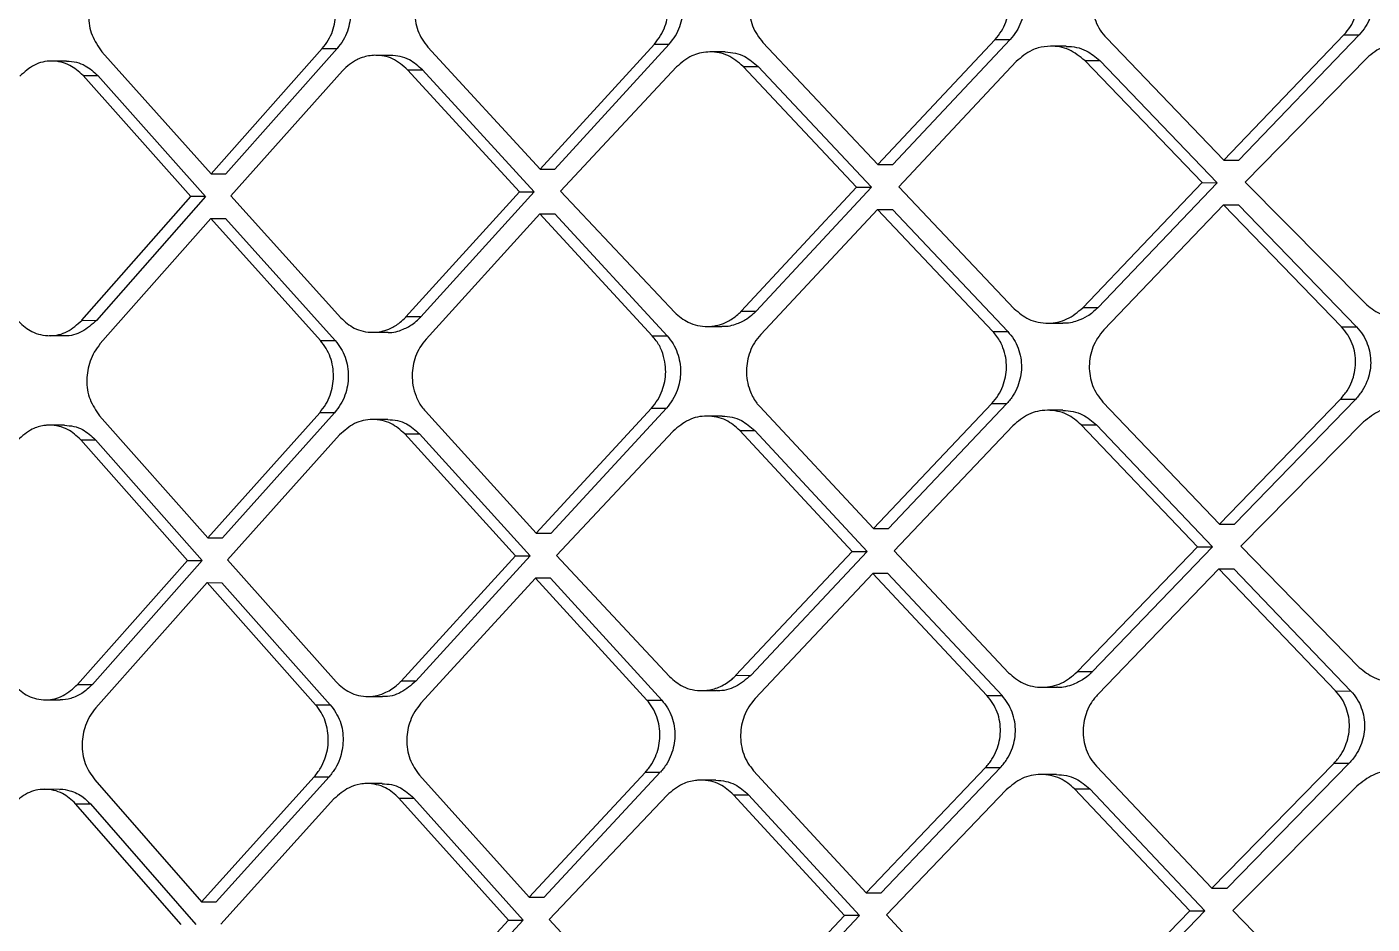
# Model space of a CAD drawing. Extents: x 939 to 1039, y 781 to 934.
# Drawn here: x 1027.331 to 1028.65, y 820.936 to 821.815 of the extents above; entities that cross this region are included whole.
import ezdxf

# ---------------------------------------------------------------- set-up
doc = ezdxf.new("R2010")
doc.units = 0
doc.header["$MEASUREMENT"] = 0
doc.layers.add('1', color=4, linetype='Continuous')

# ---------------------------------------------------------------- blocks, each defined once
blk = doc.blocks.new('Envoy')
at = {"layer": '1', "color": 3, "linetype": 'Continuous', "lineweight": 25}
for p, q in [((89.8505, 22.5102), (89.9683, 22.6329)), ((89.9831, 22.6329), (89.8653, 22.5102)), ((89.9683, 22.6329), (89.9831, 22.6329)), ((88.8575, 22.4968), (88.9665, 22.6195)), ((88.981, 22.6194), (88.8719, 22.4968)), ((88.9665, 22.6195), (88.981, 22.6194)), ((89.0702, 22.6209), (89.1801, 22.5013)), ((89.1801, 22.5013), (89.2922, 22.6239)), ((89.1947, 22.5013), (89.3068, 22.6239)), ((89.2922, 22.6239), (89.3068, 22.6239)), ((89.3986, 22.6254), (89.5112, 22.5058)), ((89.5112, 22.5058), (89.6262, 22.6284)), ((89.6409, 22.6284), (89.5259, 22.5057)), ((89.6262, 22.6284), (89.6409, 22.6284)), ((89.696, 22.6218), (89.6813, 22.6218)), ((89.7353, 22.6299), (89.8505, 22.5102)), ((88.7159, 22.6072), (88.7015, 22.6072)), ((88.7504, 22.6164), (88.8575, 22.4968)), ((89.0334, 22.6128), (89.0189, 22.6128)), ((89.3616, 22.6161), (89.347, 22.6162)), ((89.647, 22.6067), (89.5317, 22.484)), ((89.7142, 22.6076), (89.7289, 22.6076)), ((89.8292, 22.488), (89.7142, 22.6076)), ((89.7289, 22.6076), (89.844, 22.4879)), ((89.9909, 22.6104), (89.8715, 22.4885)), ((88.8377, 22.4745), (88.732, 22.593)), ((88.732, 22.593), (88.7464, 22.593)), ((88.7464, 22.593), (88.8522, 22.4745)), ((88.9863, 22.5977), (88.877, 22.4751)), ((89.0502, 22.5986), (89.0647, 22.5986)), ((89.1598, 22.479), (89.0502, 22.5986)), ((89.1744, 22.479), (89.0647, 22.5986)), ((89.3139, 22.6014), (89.2001, 22.4796)), ((89.3791, 22.602), (89.3938, 22.6019)), ((89.4904, 22.4835), (89.3791, 22.602)), ((89.3938, 22.6019), (89.5051, 22.4835)), ((89.1801, 22.5013), (89.1947, 22.5013)), ((89.5112, 22.5058), (89.5259, 22.5057)), ((89.8505, 22.5102), (89.8653, 22.5102)), ((88.8575, 22.4968), (88.8719, 22.4968)), ((89.7122, 22.3653), (89.8292, 22.488)), ((89.844, 22.4879), (89.7269, 22.3653)), ((89.8292, 22.488), (89.844, 22.4879)), ((89.8715, 22.4885), (89.9889, 22.3697)), ((88.7307, 22.3531), (88.8377, 22.4745)), ((88.8522, 22.4745), (88.7452, 22.353)), ((88.8522, 22.4745), (88.8377, 22.4745)), ((88.877, 22.4751), (88.9847, 22.3555)), ((89.0486, 22.3564), (89.1598, 22.479)), ((89.0631, 22.3563), (89.1744, 22.479)), ((89.1598, 22.479), (89.1744, 22.479)), ((89.2001, 22.4796), (89.3121, 22.3608)), ((89.3773, 22.362), (89.4904, 22.4835)), ((89.5051, 22.4835), (89.3919, 22.362)), ((89.4904, 22.4835), (89.5051, 22.4835)), ((89.5317, 22.484), (89.645, 22.3644)), ((89.5109, 22.4618), (89.3964, 22.3391)), ((89.6239, 22.3422), (89.5109, 22.4618)), ((89.5109, 22.4618), (89.5256, 22.4618)), ((89.5256, 22.4618), (89.6386, 22.3421)), ((89.8502, 22.4662), (89.7329, 22.3436)), ((89.9659, 22.3466), (89.8502, 22.4662)), ((89.8502, 22.4662), (89.865, 22.4662)), ((89.865, 22.4662), (89.9807, 22.3466)), ((88.8572, 22.4528), (88.7489, 22.3302)), ((88.9647, 22.3332), (88.8572, 22.4528)), ((88.8572, 22.4528), (88.8717, 22.4528)), ((88.8717, 22.4528), (88.9792, 22.3332)), ((89.1798, 22.4573), (89.0683, 22.3346)), ((89.2901, 22.3377), (89.1798, 22.4573)), ((89.1798, 22.4573), (89.1944, 22.4573)), ((89.1944, 22.4573), (89.3047, 22.3377)), ((89.0631, 22.3563), (89.0486, 22.3564)), ((89.3773, 22.362), (89.3919, 22.362)), ((89.7269, 22.3653), (89.7122, 22.3653)), ((88.7307, 22.3531), (88.7452, 22.353)), ((89.3437, 22.3469), (89.3583, 22.3469)), ((89.6777, 22.3502), (89.6925, 22.3502)), ((89.9659, 22.3466), (89.9807, 22.3466)), ((88.6989, 22.338), (88.7133, 22.338)), ((88.9647, 22.3332), (88.9792, 22.3332)), ((89.0159, 22.3413), (89.0304, 22.3413)), ((89.2901, 22.3377), (89.3047, 22.3377)), ((89.6239, 22.3422), (89.6386, 22.3421)), ((89.0676, 22.2639), (89.1763, 22.1443)), ((89.1763, 22.1443), (89.2893, 22.267)), ((89.3039, 22.267), (89.1909, 22.1443)), ((89.2893, 22.267), (89.3039, 22.267)), ((89.3956, 22.2684), (89.5071, 22.1488)), ((89.5071, 22.1488), (89.623, 22.2715)), ((89.6377, 22.2714), (89.5218, 22.1488)), ((89.623, 22.2715), (89.6377, 22.2714)), ((89.6927, 22.2648), (89.678, 22.2648)), ((89.732, 22.2729), (89.8462, 22.1533)), ((89.8462, 22.1533), (89.965, 22.2759)), ((89.9798, 22.2759), (89.861, 22.1533)), ((89.965, 22.2759), (89.9798, 22.2759)), ((88.7138, 22.2502), (88.6993, 22.2502)), ((88.7482, 22.2595), (88.8542, 22.1398)), ((88.8542, 22.1398), (88.964, 22.2625)), ((88.9785, 22.2625), (88.8687, 22.1398)), ((88.9785, 22.2625), (88.964, 22.2625)), ((89.0307, 22.2558), (89.0162, 22.2559)), ((89.3586, 22.2592), (89.3439, 22.2592)), ((89.7107, 22.2506), (89.7255, 22.2506)), ((89.8247, 22.131), (89.7107, 22.2506)), ((89.7255, 22.2506), (89.8395, 22.131)), ((89.9874, 22.2534), (89.867, 22.1316)), ((88.9835, 22.2408), (88.8735, 22.1181)), ((89.1559, 22.1221), (89.0474, 22.2417)), ((89.0474, 22.2417), (89.0619, 22.2416)), ((89.0619, 22.2416), (89.1704, 22.122)), ((89.3107, 22.2445), (89.1961, 22.1226)), ((89.3759, 22.245), (89.3906, 22.245)), ((89.4861, 22.1265), (89.3759, 22.245)), ((89.3906, 22.245), (89.5008, 22.1265)), ((89.6436, 22.2497), (89.5274, 22.1271)), ((88.8343, 22.1176), (88.7297, 22.236)), ((88.7441, 22.236), (88.8488, 22.1176)), ((89.5071, 22.1488), (89.5218, 22.1488)), ((89.8462, 22.1533), (89.861, 22.1533)), ((88.8542, 22.1398), (88.8687, 22.1398)), ((89.867, 22.1315), (89.9833, 22.0128)), ((88.8735, 22.1181), (88.9801, 21.9985)), ((89.0438, 21.9994), (89.1559, 22.1221)), ((89.1704, 22.122), (89.0584, 21.9994)), ((89.1559, 22.1221), (89.1704, 22.122)), ((89.1961, 22.1226), (89.3069, 22.0038)), ((89.3721, 22.0051), (89.4861, 22.1265)), ((89.5008, 22.1265), (89.3867, 22.005)), ((89.4861, 22.1265), (89.5007, 22.1265)), ((89.5274, 22.1271), (89.6395, 22.0075)), ((89.7067, 22.0084), (89.8247, 22.131)), ((89.8395, 22.131), (89.7214, 22.0083)), ((89.8247, 22.131), (89.8395, 22.131)), ((88.7266, 21.9961), (88.8343, 22.1176)), ((88.8488, 22.1176), (88.7411, 21.9961)), ((88.8343, 22.1176), (88.8488, 22.1176)), ((89.8455, 22.1093), (89.7272, 21.9866)), ((89.9601, 21.9897), (89.8455, 22.1093)), ((89.8455, 22.1093), (89.8603, 22.1093)), ((89.8603, 22.1093), (89.975, 21.9896)), ((88.8536, 22.0959), (88.7446, 21.9732)), ((88.9599, 21.9762), (88.8536, 22.0959)), ((88.8536, 22.0959), (88.8681, 22.0958)), ((88.8681, 22.0958), (88.9744, 21.9762)), ((89.1756, 22.1003), (89.0633, 21.9777)), ((89.2848, 21.9807), (89.1756, 22.1003)), ((89.1902, 22.1003), (89.1756, 22.1003)), ((89.1902, 22.1003), (89.2994, 21.9807)), ((89.5064, 22.1048), (89.391, 21.9822)), ((89.6182, 21.9852), (89.5064, 22.1048)), ((89.521, 22.1048), (89.5064, 22.1048)), ((89.633, 21.9852), (89.521, 22.1048)), ((89.0584, 21.9994), (89.0438, 21.9994)), ((89.3721, 22.0051), (89.3867, 22.005)), ((89.7214, 22.0083), (89.7067, 22.0084)), ((88.7266, 21.9961), (88.7411, 21.9961)), ((89.3384, 21.99), (89.353, 21.99)), ((89.6721, 21.9933), (89.6869, 21.9933)), ((89.9601, 21.9897), (89.9749, 21.9896)), ((88.6948, 21.981), (88.7094, 21.981)), ((88.9599, 21.9762), (88.9744, 21.9762)), ((89.011, 21.9843), (89.0256, 21.9843)), ((89.2848, 21.9807), (89.2993, 21.9807)), ((89.6182, 21.9852), (89.6329, 21.9852)), ((89.1695, 21.7874), (89.2833, 21.91)), ((89.2979, 21.91), (89.1841, 21.7874)), ((89.2834, 21.91), (89.2979, 21.91)), ((89.3895, 21.9115), (89.4999, 21.7919)), ((89.4999, 21.7919), (89.6168, 21.9145)), ((89.5145, 21.7918), (89.6315, 21.9145)), ((89.6168, 21.9145), (89.6315, 21.9145)), ((89.6863, 21.9078), (89.6716, 21.9079)), ((89.7257, 21.9159), (89.8388, 21.7963)), ((89.8388, 21.7963), (89.9586, 21.919)), ((89.9734, 21.9189), (89.8536, 21.7963)), ((89.9586, 21.919), (89.9734, 21.9189)), ((88.7434, 21.9025), (88.8481, 21.7829)), ((88.8481, 21.7829), (88.9586, 21.9055)), ((88.9732, 21.9055), (88.8626, 21.7829)), ((88.9586, 21.9055), (88.9731, 21.9055)), ((89.0252, 21.8989), (89.0107, 21.8989)), ((89.062, 21.907), (89.1695, 21.7874)), ((89.3525, 21.9022), (89.3379, 21.9022)), ((89.9809, 21.8964), (89.8594, 21.7746)), ((88.7089, 21.8932), (88.6946, 21.8933)), ((88.978, 21.8838), (88.8672, 21.7612)), ((89.149, 21.7651), (89.0417, 21.8847)), ((89.0417, 21.8847), (89.0562, 21.8847)), ((89.0562, 21.8847), (89.1635, 21.7651)), ((89.3046, 21.8875), (89.1891, 21.7657)), ((89.4787, 21.7696), (89.3697, 21.888)), ((89.3697, 21.888), (89.3843, 21.888)), ((89.3843, 21.888), (89.4934, 21.7696)), ((89.6371, 21.8928), (89.5199, 21.7701)), ((89.7042, 21.8937), (89.719, 21.8936)), ((89.8171, 21.774), (89.7042, 21.8937)), ((89.719, 21.8936), (89.8319, 21.774)), ((88.8282, 21.7606), (88.7247, 21.8791)), ((88.7247, 21.8791), (88.7392, 21.8791)), ((88.7392, 21.879), (88.8426, 21.7606)), ((89.4999, 21.7919), (89.5145, 21.7918)), ((89.8388, 21.7963), (89.8536, 21.7963)), ((88.8481, 21.7829), (88.8626, 21.7829)), ((89.1695, 21.7874), (89.1841, 21.7874)), ((89.0361, 21.6425), (89.149, 21.7651)), ((89.1635, 21.7651), (89.0507, 21.6424)), ((89.149, 21.7651), (89.1635, 21.7651)), ((89.1891, 21.7657), (89.2987, 21.6469)), ((89.3638, 21.6481), (89.4787, 21.7696)), ((89.4934, 21.7696), (89.3784, 21.6481)), ((89.4934, 21.7696), (89.4787, 21.7696)), ((89.5199, 21.7701), (89.6309, 21.6505)), ((89.698, 21.6514), (89.8171, 21.774)), ((89.8319, 21.774), (89.7128, 21.6514)), ((89.8171, 21.774), (89.8319, 21.774)), ((89.8594, 21.7746), (89.9747, 21.6558))]:
    blk.add_line(p, q, dxfattribs=at)
for points, knots in [([(89.6262, 22.6284), (89.6284, 22.631), (89.6327, 22.6362), (89.6383, 22.6479), (89.6414, 22.664), (89.6385, 22.68), (89.6328, 22.6917), (89.6286, 22.6966), (89.6265, 22.6991)], [0, 0, 0, 0, 0.133331, 0.261128, 0.499816, 0.743127, 0.869919, 1, 1, 1, 1]), ([(89.6412, 22.6991), (89.6433, 22.6966), (89.6475, 22.6916), (89.6532, 22.68), (89.6562, 22.6639), (89.6531, 22.6479), (89.6474, 22.6361), (89.6431, 22.631), (89.6409, 22.6284)], [0, 0, 0, 0, 0.130255, 0.257159, 0.500656, 0.739231, 0.866904, 1, 1, 1, 1]), ([(89.7355, 22.7006), (89.7334, 22.698), (89.7291, 22.6929), (89.7234, 22.6811), (89.7202, 22.665), (89.7232, 22.6489), (89.7289, 22.6373), (89.7331, 22.6323), (89.7353, 22.6298)], [0, 0, 0, 0, 0.132167, 0.259546, 0.499639, 0.744286, 0.870781, 1, 1, 1, 1]), ([(89.9683, 22.6329), (89.9705, 22.6355), (89.9748, 22.6406), (89.9806, 22.6523), (89.9838, 22.6684), (89.9808, 22.6845), (89.975, 22.6961), (89.9707, 22.7011), (89.9685, 22.7036)], [0, 0, 0, 0, 0.133259, 0.260992, 0.499753, 0.742687, 0.869574, 1, 1, 1, 1]), ([(89.9834, 22.7036), (89.9856, 22.7011), (89.9899, 22.6961), (89.9956, 22.6844), (89.9987, 22.6684), (89.9955, 22.6523), (89.9897, 22.6406), (89.9853, 22.6355), (89.9831, 22.6329)], [0, 0, 0, 0, 0.130428, 0.257319, 0.500256, 0.738993, 0.866734, 1, 1, 1, 1]), ([(88.7505, 22.6871), (88.7485, 22.6845), (88.7445, 22.6794), (88.7393, 22.6676), (88.7365, 22.6515), (88.7396, 22.6318), (88.7468, 22.6216), (88.7504, 22.6164)], [0, 0, 0, 0, 0.132203, 0.25984, 0.500592, 0.748037, 1, 1, 1, 1]), ([(88.9665, 22.6195), (88.9686, 22.6221), (88.9727, 22.6273), (88.9781, 22.6391), (88.9809, 22.6551), (88.9781, 22.6711), (88.9727, 22.6827), (88.9687, 22.6877), (88.9667, 22.6902)], [0, 0, 0, 0, 0.134119, 0.262253, 0.499978, 0.743956, 0.870576, 1, 1, 1, 1]), ([(88.9812, 22.6902), (88.9832, 22.6877), (88.9872, 22.6827), (88.9926, 22.6711), (88.9955, 22.6551), (88.9926, 22.6391), (88.9872, 22.6273), (88.9831, 22.6221), (88.981, 22.6194)], [0, 0, 0, 0, 0.129011, 0.255424, 0.49968, 0.737474, 0.86573, 1, 1, 1, 1]), ([(89.0704, 22.6916), (89.0684, 22.689), (89.0643, 22.6839), (89.0589, 22.6721), (89.0559, 22.656), (89.0588, 22.6399), (89.0642, 22.6283), (89.0682, 22.6234), (89.0702, 22.6209)], [0, 0, 0, 0, 0.132007, 0.259465, 0.499862, 0.745886, 0.872008, 1, 1, 1, 1]), ([(89.2922, 22.6239), (89.2943, 22.6266), (89.2985, 22.6317), (89.304, 22.6435), (89.307, 22.6596), (89.3041, 22.6756), (89.2986, 22.6872), (89.2945, 22.6921), (89.2924, 22.6947)], [0, 0, 0, 0, 0.133565, 0.261512, 0.499888, 0.743571, 0.870272, 1, 1, 1, 1]), ([(89.3068, 22.6239), (89.3089, 22.6265), (89.3131, 22.6317), (89.3187, 22.6435), (89.3216, 22.6597), (89.3187, 22.6757), (89.3132, 22.6873), (89.3091, 22.6922), (89.307, 22.6946)], [0, 0, 0, 0, 0.133297, 0.261513, 0.502009, 0.745921, 0.871749, 1, 1, 1, 1]), ([(89.3989, 22.6961), (89.3968, 22.6935), (89.3926, 22.6884), (89.387, 22.6766), (89.384, 22.6605), (89.3869, 22.6444), (89.3925, 22.6328), (89.3966, 22.6279), (89.3986, 22.6254)], [0, 0, 0, 0, 0.132044, 0.25947, 0.49974, 0.745, 0.871334, 1, 1, 1, 1]), ([(89.7142, 22.6076), (89.7092, 22.6116), (89.6994, 22.6197), (89.6826, 22.6226), (89.6703, 22.6208), (89.6585, 22.6166), (89.6519, 22.6109), (89.647, 22.6067)], [0, 0, 0, 0, 0.24963, 0.499879, 0.663673, 0.75066, 1, 1, 1, 1]), ([(89.696, 22.6216), (89.6994, 22.6215), (89.7061, 22.6211), (89.7178, 22.617), (89.7247, 22.6112), (89.7289, 22.6076)], [0, 0, 0, 0, 0.280742, 0.55549, 1, 1, 1, 1]), ([(90.0594, 22.6109), (90.0544, 22.6149), (90.0443, 22.623), (90.0273, 22.6259), (90.0148, 22.6241), (90.0028, 22.6201), (89.996, 22.6145), (89.9909, 22.6103)], [0, 0, 0, 0, 0.249516, 0.500001, 0.661746, 0.750853, 1, 1, 1, 1]), ([(88.732, 22.593), (88.7278, 22.5968), (88.7214, 22.6026), (88.7104, 22.6065), (88.6986, 22.6079), (88.6837, 22.6047), (88.6746, 22.5965), (88.6701, 22.5924)], [0, 0, 0, 0, 0.230632, 0.360884, 0.500817, 0.750269, 1, 1, 1, 1]), ([(88.7159, 22.6071), (88.7191, 22.6069), (88.7254, 22.6065), (88.7362, 22.6023), (88.7425, 22.5966), (88.7464, 22.593)], [0, 0, 0, 0, 0.286715, 0.554863, 1, 1, 1, 1]), ([(89.0502, 22.5986), (89.0455, 22.6027), (89.0362, 22.6108), (89.0198, 22.6137), (89.0083, 22.6118), (89.0027, 22.6096), (88.9957, 22.6063), (88.9909, 22.602), (88.9863, 22.5977)], [0, 0, 0, 0, 0.249796, 0.499681, 0.679358, 0.742778, 0.750251, 1, 1, 1, 1]), ([(89.0647, 22.5986), (89.0607, 22.6022), (89.0541, 22.608), (89.043, 22.6121), (89.0366, 22.6125), (89.0334, 22.6127)], [0, 0, 0, 0, 0.447219, 0.717779, 1, 1, 1, 1]), ([(89.3791, 22.602), (89.3744, 22.606), (89.3648, 22.614), (89.3471, 22.6172), (89.3351, 22.6149), (89.3239, 22.6102), (89.3186, 22.6056), (89.3139, 22.6014)], [0, 0, 0, 0, 0.249875, 0.500043, 0.722846, 0.750305, 1, 1, 1, 1]), ([(89.3616, 22.6161), (89.365, 22.6159), (89.3716, 22.6154), (89.3829, 22.6113), (89.3896, 22.6055), (89.3938, 22.6019)], [0, 0, 0, 0, 0.283909, 0.555951, 1, 1, 1, 1]), ([(89.9889, 22.3697), (89.9935, 22.366), (90.0007, 22.3601), (90.0129, 22.3564), (90.0259, 22.3553), (90.0423, 22.3585), (90.0523, 22.3668), (90.0574, 22.3709)], [0, 0, 0, 0, 0.230738, 0.361108, 0.501202, 0.750854, 1, 1, 1, 1]), ([(88.9847, 22.3555), (88.9889, 22.3517), (88.9955, 22.3458), (89.0068, 22.342), (89.0183, 22.3407), (89.0306, 22.3432), (89.0405, 22.3489), (89.0457, 22.3533), (89.0479, 22.3556), (89.0484, 22.3562), (89.0485, 22.3563), (89.0486, 22.3563), (89.0486, 22.3564), (89.0486, 22.3564), (89.0486, 22.3564)], [0, 0, 0, 0, 0.22787, 0.358539, 0.500069, 0.718026, 0.87423, 0.968273, 0.991923, 0.997907, 0.99944, 0.999816, 0.99997, 1, 1, 1, 1]), ([(89.0304, 22.3413), (89.0306, 22.3413), (89.0359, 22.3407), (89.0449, 22.3433), (89.0548, 22.3487), (89.0601, 22.3532), (89.0623, 22.3555), (89.0629, 22.3561), (89.063, 22.3563), (89.0631, 22.3563), (89.0631, 22.3563)], [0, 0, 0, 0, 0.01931, 0.440131, 0.744253, 0.930982, 0.980227, 0.993809, 0.997769, 1, 1, 1, 1]), ([(89.3121, 22.3608), (89.3163, 22.3571), (89.3231, 22.3514), (89.3346, 22.3476), (89.3463, 22.3463), (89.3587, 22.3489), (89.3688, 22.3544), (89.3742, 22.3588), (89.3765, 22.3612), (89.3771, 22.3618), (89.3773, 22.362), (89.3773, 22.362)], [0, 0, 0, 0, 0.225119, 0.356514, 0.500205, 0.71424, 0.869074, 0.964396, 0.989687, 0.998836, 1, 1, 1, 1]), ([(89.3919, 22.362), (89.3909, 22.361), (89.3881, 22.3581), (89.3819, 22.3534), (89.3721, 22.3487), (89.3635, 22.3465), (89.3586, 22.347), (89.3583, 22.347)], [0, 0, 0, 0, 0.1117766, 0.3115698, 0.5992215, 0.9742441, 1, 1, 1, 1]), ([(89.645, 22.3644), (89.6495, 22.3606), (89.6565, 22.3546), (89.6685, 22.3508), (89.6812, 22.3496), (89.6973, 22.3529), (89.7072, 22.3612), (89.7122, 22.3653)], [0, 0, 0, 0, 0.232405, 0.362319, 0.501129, 0.750673, 1, 1, 1, 1]), ([(89.7269, 22.3653), (89.7236, 22.3623), (89.7175, 22.3568), (89.7059, 22.3519), (89.6975, 22.3497), (89.6927, 22.3503), (89.6925, 22.3503)], [0, 0, 0, 0, 0.337145, 0.620263, 0.979375, 1, 1, 1, 1]), ([(88.6689, 22.3518), (88.673, 22.3481), (88.6795, 22.3423), (88.6905, 22.3386), (88.7022, 22.3373), (88.7171, 22.3407), (88.7262, 22.3489), (88.7307, 22.353)], [0, 0, 0, 0, 0.231674, 0.361659, 0.500772, 0.750206, 1, 1, 1, 1]), ([(88.7452, 22.353), (88.7406, 22.349), (88.7315, 22.3409), (88.7195, 22.3374), (88.7136, 22.338), (88.7133, 22.338)], [0, 0, 0, 0, 0.488355, 0.976628, 1, 1, 1, 1]), ([(89.7329, 22.3436), (89.7307, 22.341), (89.7264, 22.3359), (89.7206, 22.3241), (89.7173, 22.308), (89.7202, 22.2919), (89.7258, 22.2803), (89.7299, 22.2754), (89.732, 22.2729)], [0, 0, 0, 0, 0.133176, 0.260918, 0.499508, 0.745456, 0.871683, 1, 1, 1, 1]), ([(89.965, 22.2759), (89.9672, 22.2785), (89.9716, 22.2837), (89.9775, 22.2954), (89.9802, 22.3082), (89.9792, 22.3209), (89.9766, 22.3303), (89.9722, 22.3392), (89.968, 22.3441), (89.9659, 22.3466)], [0, 0, 0, 0, 0.134043, 0.261942, 0.499052, 0.620275, 0.744041, 0.870525, 1, 1, 1, 1]), ([(89.9807, 22.3466), (89.9829, 22.3441), (89.9871, 22.3392), (89.9914, 22.3303), (89.994, 22.3209), (89.995, 22.3082), (89.9924, 22.2954), (89.9865, 22.2836), (89.9821, 22.2785), (89.9798, 22.2759)], [0, 0, 0, 0, 0.12942, 0.255828, 0.379483, 0.500792, 0.737985, 0.865923, 1, 1, 1, 1]), ([(88.7489, 22.3302), (88.7468, 22.3275), (88.7428, 22.3223), (88.7375, 22.3105), (88.7346, 22.2944), (88.7376, 22.2748), (88.7447, 22.2646), (88.7482, 22.2594)], [0, 0, 0, 0, 0.134182, 0.262476, 0.500576, 0.749963, 1, 1, 1, 1]), ([(88.964, 22.2625), (88.9661, 22.2652), (88.9703, 22.2704), (88.9757, 22.2822), (88.9787, 22.2982), (88.9759, 22.3142), (88.9706, 22.3258), (88.9667, 22.3307), (88.9647, 22.3332)], [0, 0, 0, 0, 0.135933, 0.264738, 0.500041, 0.745722, 0.871903, 1, 1, 1, 1]), ([(88.9792, 22.3332), (88.9812, 22.3307), (88.9851, 22.3258), (88.9904, 22.3142), (88.9932, 22.2983), (88.9902, 22.2822), (88.9848, 22.2704), (88.9806, 22.2652), (88.9785, 22.2625)], [0, 0, 0, 0, 0.127562, 0.253436, 0.499383, 0.734672, 0.863702, 1, 1, 1, 1]), ([(89.0683, 22.3346), (89.0662, 22.332), (89.0621, 22.3269), (89.0566, 22.3151), (89.0542, 22.3021), (89.0552, 22.2888), (89.0582, 22.2783), (89.0625, 22.2698), (89.0663, 22.2654), (89.0676, 22.2639)], [0, 0, 0, 0, 0.133342, 0.261111, 0.499204, 0.624869, 0.769797, 0.920439, 1, 1, 1, 1]), ([(89.2893, 22.267), (89.2915, 22.2696), (89.2957, 22.2748), (89.3013, 22.2866), (89.3038, 22.2995), (89.3027, 22.3128), (89.2997, 22.3233), (89.2953, 22.3318), (89.2914, 22.3362), (89.2901, 22.3377)], [0, 0, 0, 0, 0.134848, 0.263177, 0.499666, 0.624614, 0.768991, 0.919276, 1, 1, 1, 1]), ([(89.3047, 22.3377), (89.3067, 22.3352), (89.3108, 22.3303), (89.3162, 22.3186), (89.319, 22.3026), (89.3159, 22.2866), (89.3103, 22.2748), (89.3061, 22.2696), (89.3039, 22.267)], [0, 0, 0, 0, 0.128634, 0.254995, 0.500333, 0.736839, 0.865153, 1, 1, 1, 1]), ([(89.3964, 22.3391), (89.3943, 22.3365), (89.39, 22.3314), (89.3844, 22.3196), (89.3819, 22.3067), (89.3829, 22.2939), (89.3858, 22.2831), (89.39, 22.2752), (89.3938, 22.2702), (89.3952, 22.2689), (89.3956, 22.2684)], [0, 0, 0, 0, 0.133122, 0.260771, 0.499011, 0.624482, 0.749564, 0.924925, 0.974985, 1, 1, 1, 1]), ([(89.623, 22.2715), (89.6252, 22.2741), (89.6296, 22.2792), (89.6353, 22.291), (89.6379, 22.3039), (89.6369, 22.3167), (89.6339, 22.3272), (89.6296, 22.3358), (89.6253, 22.3406), (89.6239, 22.3422)], [0, 0, 0, 0, 0.134342, 0.262447, 0.499522, 0.624241, 0.749539, 0.914813, 1, 1, 1, 1]), ([(89.6386, 22.3421), (89.6407, 22.3396), (89.6449, 22.3347), (89.6504, 22.323), (89.6533, 22.307), (89.65, 22.291), (89.6443, 22.2792), (89.64, 22.2741), (89.6377, 22.2714)], [0, 0, 0, 0, 0.129194, 0.2557306, 0.5005289, 0.7375472, 0.8656567, 1, 1, 1, 1]), ([(89.7107, 22.2506), (89.7063, 22.2544), (89.6993, 22.2604), (89.6873, 22.2642), (89.6745, 22.2655), (89.6584, 22.2622), (89.6485, 22.2539), (89.6436, 22.2497)], [0, 0, 0, 0, 0.230352, 0.360783, 0.501212, 0.750772, 1, 1, 1, 1]), ([(89.6927, 22.2647), (89.6961, 22.2645), (89.7027, 22.2641), (89.7144, 22.2601), (89.7212, 22.2542), (89.7255, 22.2506)], [0, 0, 0, 0, 0.279441, 0.550145, 1, 1, 1, 1]), ([(90.0559, 22.2539), (90.0513, 22.2577), (90.0442, 22.2636), (90.0321, 22.2675), (90.0191, 22.2688), (90.0026, 22.2656), (89.9925, 22.2575), (89.9874, 22.2534)], [0, 0, 0, 0, 0.229364, 0.360134, 0.501375, 0.75097, 1, 1, 1, 1]), ([(88.7297, 22.236), (88.7256, 22.2398), (88.7192, 22.2456), (88.7083, 22.2495), (88.7015, 22.2503), (88.6966, 22.2502), (88.6909, 22.2496), (88.6802, 22.2465), (88.6725, 22.2396), (88.6679, 22.2355)], [0, 0, 0, 0, 0.227812, 0.35859, 0.500294, 0.526704, 0.577268, 0.750521, 1, 1, 1, 1]), ([(88.7138, 22.2502), (88.7169, 22.2499), (88.723, 22.2495), (88.7338, 22.2455), (88.7401, 22.2397), (88.7441, 22.236)], [0, 0, 0, 0, 0.2799, 0.544005, 1, 1, 1, 1]), ([(89.0474, 22.2417), (89.0431, 22.2455), (89.0364, 22.2514), (89.0251, 22.2552), (89.013, 22.2565), (88.9976, 22.2532), (88.9882, 22.2449), (88.9835, 22.2408)], [0, 0, 0, 0, 0.232973, 0.362679, 0.500935, 0.750352, 1, 1, 1, 1]), ([(89.0307, 22.2558), (89.0339, 22.2556), (89.0402, 22.2552), (89.0513, 22.2512), (89.0578, 22.2453), (89.0619, 22.2416)], [0, 0, 0, 0, 0.27575, 0.544166, 1, 1, 1, 1]), ([(89.3759, 22.245), (89.3716, 22.2488), (89.3648, 22.2547), (89.3532, 22.2585), (89.3408, 22.2598), (89.3252, 22.2567), (89.3155, 22.2485), (89.3107, 22.2445)], [0, 0, 0, 0, 0.231812, 0.361846, 0.501088, 0.750533, 1, 1, 1, 1]), ([(89.3586, 22.2591), (89.3619, 22.2589), (89.3684, 22.2585), (89.3797, 22.2544), (89.3864, 22.2486), (89.3906, 22.245)], [0, 0, 0, 0, 0.281403, 0.549284, 1, 1, 1, 1]), ([(88.7297, 22.236), (88.7324, 22.236), (88.7372, 22.236), (88.742, 22.236), (88.7441, 22.236)], [0, 0, 0, 0, 0.5599817, 1, 1, 1, 1]), ([(89.1763, 22.1443), (89.179, 22.1443), (89.1839, 22.1443), (89.1887, 22.1443), (89.1909, 22.1443)], [0, 0, 0, 0, 0.559983, 1, 1, 1, 1]), ([(89.9833, 22.0128), (89.988, 22.009), (89.9952, 22.0031), (90.0073, 21.9995), (90.0203, 21.9983), (90.0366, 22.0016), (90.0468, 22.0099), (90.0518, 22.014)], [0, 0, 0, 0, 0.232791, 0.362696, 0.501404, 0.750848, 1, 1, 1, 1]), ([(88.9801, 21.9985), (88.9843, 21.9947), (88.9909, 21.9888), (89.0022, 21.985), (89.0143, 21.9836), (89.0279, 21.9868), (89.0378, 21.9935), (89.0423, 21.9978), (89.0435, 21.999), (89.0438, 21.9994), (89.0438, 21.9994)], [0, 0, 0, 0, 0.231762, 0.361592, 0.500461, 0.749318, 0.93256, 0.980826, 0.997939, 1, 1, 1, 1]), ([(89.0584, 21.9994), (89.0536, 21.9953), (89.0442, 21.9872), (89.0318, 21.9837), (89.0258, 21.9844), (89.0256, 21.9844)], [0, 0, 0, 0, 0.490405, 0.980384, 1, 1, 1, 1]), ([(89.3069, 22.0038), (89.3112, 22.0001), (89.3179, 21.9943), (89.3295, 21.9906), (89.3366, 21.9899), (89.3419, 21.9901), (89.3479, 21.9907), (89.3573, 21.9936), (89.3661, 21.9993), (89.3708, 22.0036), (89.372, 22.0049), (89.3721, 22.0051)], [0, 0, 0, 0, 0.22848, 0.358995, 0.500083, 0.526984, 0.577613, 0.749734, 0.93003, 0.992892, 1, 1, 1, 1]), ([(89.3867, 22.005), (89.3819, 22.001), (89.3722, 21.9929), (89.3596, 21.9894), (89.3533, 21.99), (89.353, 21.9901)], [0, 0, 0, 0, 0.487292, 0.974365, 1, 1, 1, 1]), ([(89.6395, 22.0075), (89.644, 22.0036), (89.6511, 21.9976), (89.663, 21.9939), (89.6757, 21.9927), (89.6917, 21.9959), (89.7017, 22.0042), (89.7067, 22.0084)], [0, 0, 0, 0, 0.234657, 0.364002, 0.501251, 0.750643, 1, 1, 1, 1]), ([(89.7214, 22.0083), (89.7212, 22.0081), (89.7204, 22.0073), (89.7178, 22.0048), (89.7121, 22.0004), (89.7018, 21.9952), (89.6925, 21.9927), (89.6871, 21.9933), (89.6869, 21.9933)], [0, 0, 0, 0, 0.02741, 0.081966, 0.272569, 0.571506, 0.978134, 1, 1, 1, 1]), ([(88.665, 21.9949), (88.6691, 21.9911), (88.6756, 21.9852), (88.6866, 21.9816), (88.6982, 21.9804), (88.713, 21.9837), (88.7221, 21.992), (88.7266, 21.9961)], [0, 0, 0, 0, 0.235643, 0.36463, 0.500765, 0.750149, 1, 1, 1, 1]), ([(88.7411, 21.9961), (88.7378, 21.9929), (88.7314, 21.9867), (88.7204, 21.9823), (88.713, 21.9806), (88.7095, 21.981), (88.7094, 21.981)], [0, 0, 0, 0, 0.365231, 0.695951, 0.99215, 1, 1, 1, 1]), ([(89.7272, 21.9866), (89.7249, 21.984), (89.7205, 21.9789), (89.7147, 21.9672), (89.712, 21.9543), (89.7129, 21.9415), (89.7154, 21.9321), (89.7195, 21.9233), (89.7236, 21.9184), (89.7257, 21.9159)], [0, 0, 0, 0, 0.134071, 0.261985, 0.498739, 0.622341, 0.746915, 0.872722, 1, 1, 1, 1]), ([(89.9586, 21.919), (89.9609, 21.9216), (89.9654, 21.9267), (89.9713, 21.9385), (89.9741, 21.9513), (89.9732, 21.964), (89.9707, 21.9734), (89.9664, 21.9823), (89.9622, 21.9872), (89.9601, 21.9897)], [0, 0, 0, 0, 0.135075, 0.263311, 0.499034, 0.621027, 0.745068, 0.871271, 1, 1, 1, 1]), ([(89.975, 21.9896), (89.9771, 21.9872), (89.9813, 21.9822), (89.9855, 21.9733), (89.9881, 21.9639), (89.9889, 21.9512), (89.9862, 21.9384), (89.9802, 21.9267), (89.9757, 21.9216), (89.9735, 21.9189)], [0, 0, 0, 0, 0.128785, 0.255021, 0.379121, 0.50137, 0.736932, 0.865079, 1, 1, 1, 1]), ([(88.7446, 21.9732), (88.7425, 21.9705), (88.7384, 21.9653), (88.733, 21.9534), (88.7301, 21.9374), (88.7329, 21.9178), (88.7399, 21.9076), (88.7434, 21.9025)], [0, 0, 0, 0, 0.136575, 0.265684, 0.500561, 0.751944, 1, 1, 1, 1]), ([(88.9586, 21.9055), (88.9608, 21.9083), (88.9651, 21.9136), (88.9705, 21.9254), (88.9736, 21.9414), (88.971, 21.9573), (88.9657, 21.9689), (88.9619, 21.9738), (88.9599, 21.9762)], [0, 0, 0, 0, 0.138141, 0.267653, 0.500044, 0.747404, 0.873161, 1, 1, 1, 1]), ([(88.9744, 21.9762), (88.9781, 21.9711), (88.9852, 21.9608), (88.988, 21.9413), (88.985, 21.9254), (88.9796, 21.9135), (88.9753, 21.9082), (88.9732, 21.9055)], [0, 0, 0, 0, 0.251364, 0.499338, 0.732107, 0.861769, 1, 1, 1, 1]), ([(89.0633, 21.9777), (89.0612, 21.975), (89.057, 21.9698), (89.0514, 21.958), (89.0484, 21.942), (89.0512, 21.9223), (89.0584, 21.9121), (89.062, 21.907)], [0, 0, 0, 0, 0.13535, 0.264013, 0.500397, 0.749953, 1, 1, 1, 1]), ([(89.2834, 21.91), (89.2856, 21.9127), (89.2899, 21.9179), (89.2955, 21.9297), (89.2987, 21.9457), (89.2961, 21.9617), (89.2907, 21.9734), (89.2868, 21.9783), (89.2848, 21.9807)], [0, 0, 0, 0, 0.136584, 0.265549, 0.49992, 0.746403, 0.872402, 1, 1, 1, 1]), ([(89.2994, 21.9807), (89.3014, 21.9782), (89.3053, 21.9733), (89.3107, 21.9617), (89.3134, 21.9457), (89.3101, 21.9297), (89.3045, 21.9179), (89.3002, 21.9127), (89.298, 21.91)], [0, 0, 0, 0, 0.127519, 0.253489, 0.500206, 0.734581, 0.863495, 1, 1, 1, 1]), ([(89.391, 21.9822), (89.3888, 21.9795), (89.3845, 21.9744), (89.3788, 21.9626), (89.3755, 21.9465), (89.3782, 21.9304), (89.3836, 21.9188), (89.3875, 21.9139), (89.3895, 21.9115)], [0, 0, 0, 0, 0.13458, 0.262839, 0.499558, 0.747684, 0.873387, 1, 1, 1, 1]), ([(89.6168, 21.9145), (89.619, 21.9172), (89.6234, 21.9223), (89.6292, 21.9341), (89.6326, 21.9501), (89.6299, 21.9661), (89.6244, 21.9778), (89.6203, 21.9827), (89.6182, 21.9852)], [0, 0, 0, 0, 0.135739, 0.264373, 0.499801, 0.745599, 0.871772, 1, 1, 1, 1]), ([(89.6315, 21.9145), (89.6337, 21.9171), (89.6381, 21.9223), (89.6439, 21.9341), (89.6473, 21.9501), (89.6446, 21.9661), (89.6391, 21.9778), (89.635, 21.9827), (89.633, 21.9852)], [0, 0, 0, 0, 0.135656, 0.264237, 0.499474, 0.745537, 0.871735, 1, 1, 1, 1]), ([(89.7042, 21.8937), (89.6997, 21.8975), (89.6927, 21.9035), (89.6808, 21.9072), (89.6681, 21.9085), (89.652, 21.9052), (89.6421, 21.8969), (89.6371, 21.8928)], [0, 0, 0, 0, 0.232781, 0.362643, 0.50132, 0.750676, 1, 1, 1, 1]), ([(89.6863, 21.9077), (89.6896, 21.9076), (89.6962, 21.9072), (89.7078, 21.9032), (89.7147, 21.8973), (89.719, 21.8936)], [0, 0, 0, 0, 0.273529, 0.542821, 1, 1, 1, 1]), ([(90.0493, 21.897), (90.0448, 21.9008), (90.0376, 21.9067), (90.0255, 21.9105), (90.0125, 21.9118), (89.9961, 21.9087), (89.986, 21.9005), (89.9809, 21.8964)], [0, 0, 0, 0, 0.231522, 0.361816, 0.501556, 0.750962, 1, 1, 1, 1]), ([(89.0417, 21.8847), (89.0375, 21.8885), (89.0309, 21.8944), (89.0196, 21.8982), (89.0112, 21.8992), (89.002, 21.8983), (88.9904, 21.8948), (88.9827, 21.888), (88.978, 21.8838)], [0, 0, 0, 0, 0.229035, 0.359539, 0.50042, 0.590341, 0.75061, 1, 1, 1, 1]), ([(89.0252, 21.8988), (89.0283, 21.8986), (89.0345, 21.8983), (89.0455, 21.8943), (89.0521, 21.8884), (89.0562, 21.8847)], [0, 0, 0, 0, 0.269161, 0.536078, 1, 1, 1, 1]), ([(89.3697, 21.888), (89.3655, 21.8918), (89.3588, 21.8977), (89.3473, 21.9016), (89.3407, 21.9022), (89.3373, 21.9022), (89.3371, 21.9022), (89.3367, 21.9022), (89.3352, 21.9022), (89.3293, 21.9017), (89.3178, 21.8987), (89.3094, 21.8916), (89.3046, 21.8875)], [0, 0, 0, 0, 0.226998, 0.358101, 0.500698, 0.501286, 0.502361, 0.505885, 0.518519, 0.566234, 0.750738, 1, 1, 1, 1]), ([(89.3525, 21.9022), (89.3558, 21.902), (89.3622, 21.9015), (89.3735, 21.8975), (89.3801, 21.8917), (89.3843, 21.888)], [0, 0, 0, 0, 0.27866, 0.543649, 1, 1, 1, 1]), ([(88.7247, 21.8791), (88.7206, 21.8829), (88.7142, 21.8888), (88.7033, 21.8926), (88.6917, 21.8939), (88.6768, 21.8908), (88.6677, 21.8826), (88.6631, 21.8785)], [0, 0, 0, 0, 0.232652, 0.362409, 0.500799, 0.750203, 1, 1, 1, 1]), ([(88.7089, 21.8931), (88.7092, 21.8932), (88.7126, 21.8936), (88.7208, 21.8917), (88.7311, 21.8872), (88.7369, 21.8813), (88.7392, 21.8791)], [0, 0, 0, 0, 0.03293, 0.306228, 0.7322, 1, 1, 1, 1])]:
    blk.add_open_spline(points, degree=3, knots=knots, dxfattribs=at)

msp = doc.modelspace()

# ---------------------------------------------------------------- block references
at = {"layer": '1'}
msp.add_blockref('Envoy', (938.6538, 799.1744), dxfattribs=at)

doc.saveas('drawing.dxf')
